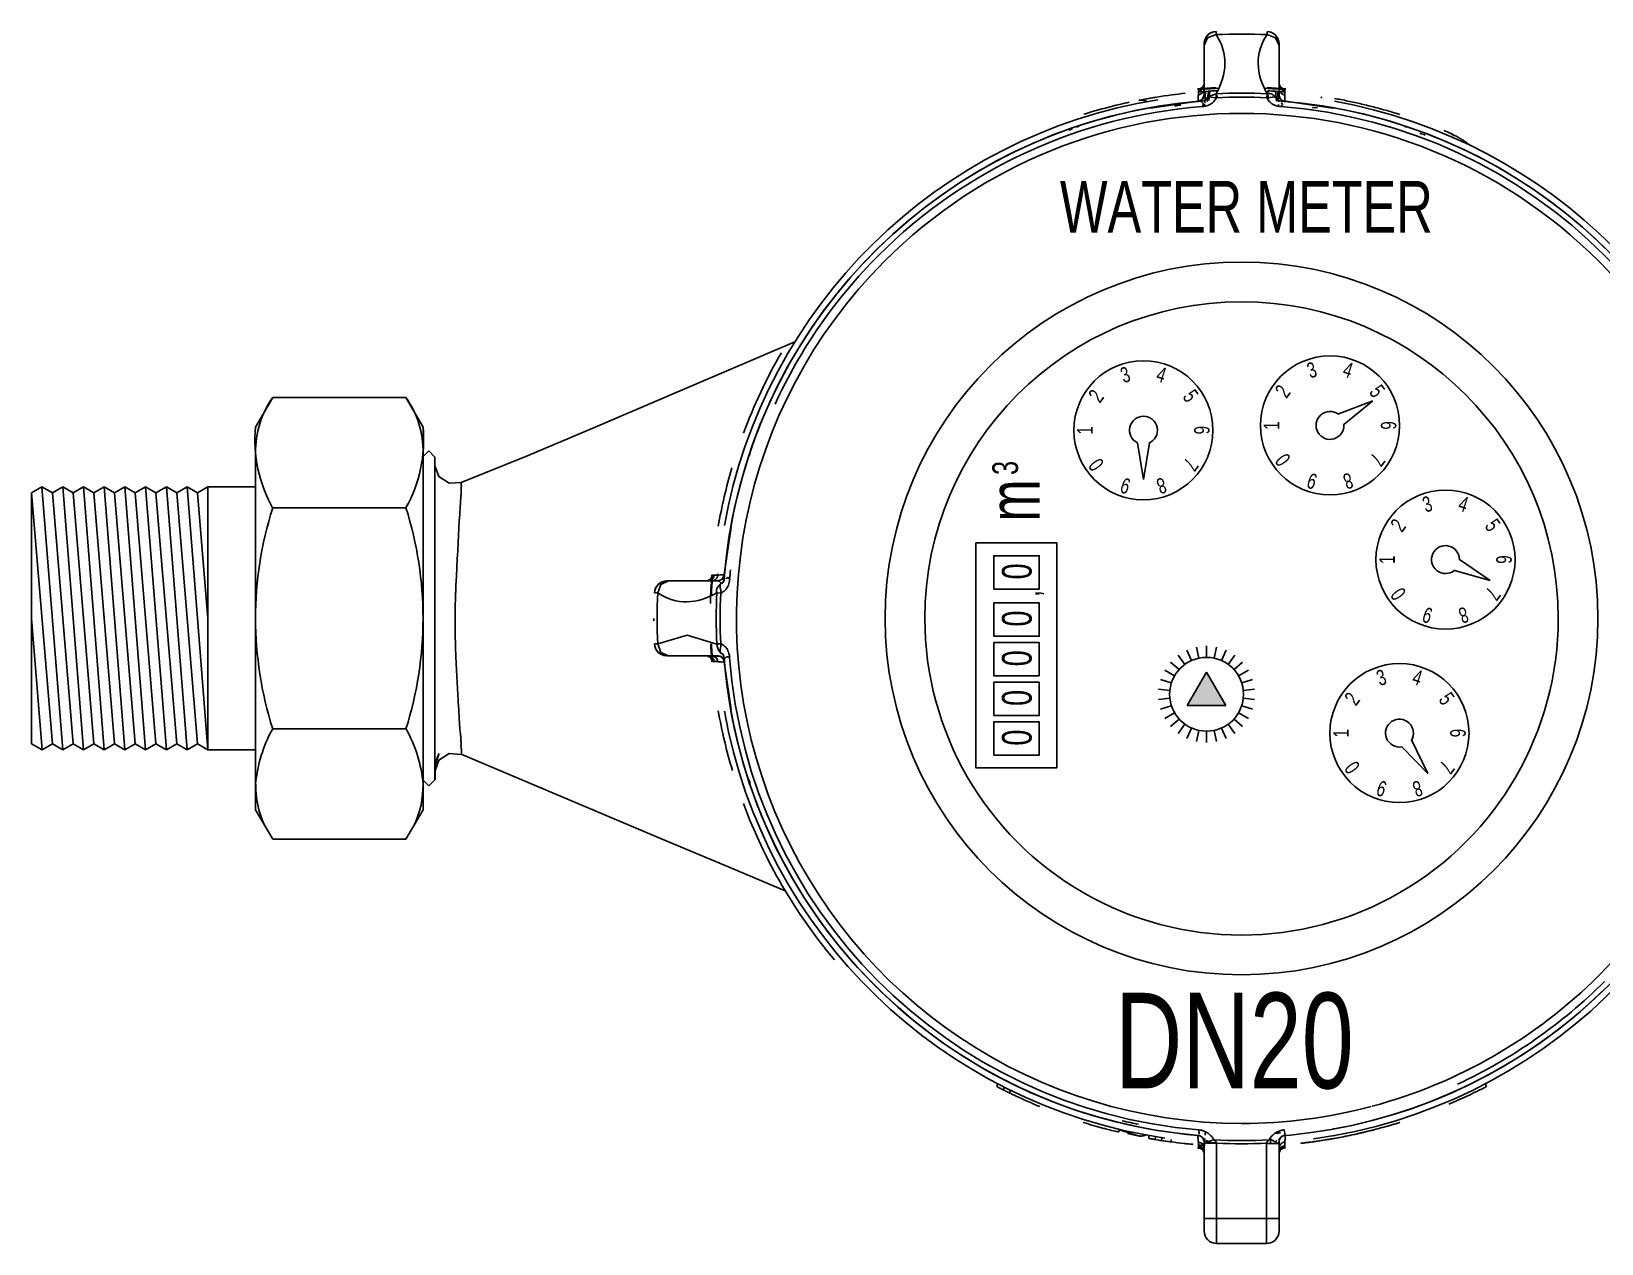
# Model space of a CAD drawing. Header units: millimetres. Extents: x 1218 to 72853, y -34712 to 16286.
# Drawn here: x 30695.3 to 30834.8, y 6682.5 to 6790.2 of the extents above; entities that cross this region are included whole.
import ezdxf

# ---------------------------------------------------------------- set-up
doc = ezdxf.new("R2010")
doc.units = ezdxf.units.MM
doc.set_wipeout_variables(frame=1)
doc.styles.get("Standard").update_dxf_attribs({"font": 'arial.ttf'})

# ---------------------------------------------------------------- blocks, each defined once
blk = doc.blocks.new('*U588')
blk.add_line((0, -0.5), (0, 0.5))
blk = doc.blocks.new('*U589')
at = {"linetype": 'ByBlock', "lineweight": -2, "transparency": 16777216}
for p, rotation in [((-3.9, -3.04), 12.00000000000002), ((-2.33, -3.04), 348.0000000000001), ((-5.93, -4.21), 48.00000000000002), ((-5.34, -3.68), 35.99999999999999), ((-4.66, -3.28), 23.99999999999999), ((-1.57, -3.28), 336), ((-0.89, -3.68), 324), ((-0.3, -4.21), 312.0000000000001), ((-6.72, -5.57), 72), ((-6.39, -4.85), 60.00000000000001), ((0.17, -4.85), 300.0000000000001), ((0.49, -5.57), 288.0000000000001), ((-6.88, -6.35), 84.00000000000003), ((0.65, -6.35), 276.0000000000001), ((-6.88, -7.14), 96), ((-6.72, -7.91), 108), ((0.49, -7.91), 252.0000000000001), ((0.65, -7.14), 264), ((-6.39, -8.64), 120), ((-5.93, -9.28), 132), ((-5.34, -9.81), 144), ((-4.66, -10.2), 156.0000000000001), ((-1.57, -10.2), 204), ((-0.89, -9.81), 216), ((-0.3, -9.28), 228), ((0.17, -8.64), 240), ((-3.9, -10.45), 168.0000000000001), ((-3.11, -10.53), 180), ((-2.33, -10.45), 192)]:
    blk.add_blockref('*U588', p, dxfattribs=dict(at, rotation=rotation))
blk.add_blockref('*U588', (-3.11, -2.95), dxfattribs=at)
blk = doc.blocks.new('DONGHO-D20 PPR')
at = {"color": 8}
blk.add_wipeout([(-74.25, -20.17), (-86.09, -20.17), (-87.61, -17.54), (-87.61, -12.22), (-107.49, -12.25), (-107.53, 11.17), (-87.61, 11.16), (-87.61, 16.47), (-86.09, 19.1), (-74.25, 19.1), (-72.73, 16.47), (-72.73, 13.85), (-72.23, 14.35), (-71.67, 13.78), (-71.67, 13.28), (-71.49, 13.06), (-71.19, 12.47), (-70.68, 12.12), (-70.15, 11.96), (-69.46, 12.05), (-69, 12.08), (-39.7, 24.57), (-36.5, 29.11), (-34.59, 31.36), (-32.23, 33.77), (-29.52, 36.17), (-26.94, 38.12), (-24.02, 40.03), (-20.28, 42.05), (-17.74, 43.18), (-15.53, 44.03), (-13.8, 44.87), (-9.99, 45.87), (-8.68, 46.04), (-5.02, 46.67), (-3.33, 47.39), (-3.29, 51.35), (-2.37, 52.15), (2.27, 52.17), (3.02, 51.83), (3.33, 50.99), (3.38, 47.21), (8.52, 46.16), (17.96, 43.37), (28.2, 37.2), (34.84, 31.07), (36.17, 30.35), (38.88, 26.81), (86.76, 12.2), (87.82, 12.26), (88.55, 12.8), (88.89, 13.53), (89.17, 14.6), (89.45, 14.88), (89.95, 17), (91.47, 19.64), (103.31, 19.64), (104.83, 17.01), (104.83, 11.69), (124.71, 11.7), (124.73, -11.69), (104.83, -11.7), (104.83, -17), (103.31, -19.63), (91.47, -19.64), (89.95, -17), (89.95, -14.38), (89.46, -14.88), (88.89, -14.31), (88.86, -13.53), (88.71, -13.05), (88, -12.35), (87.32, -12.16), (86.76, -12.2), (41.11, -25.89), (37.67, -27.45), (35.6, -30.2), (33.77, -32.23), (32.04, -33.96), (30.36, -35.46), (27.48, -37.74), (25.11, -39.35), (22.47, -40.92), (20.51, -41.94), (17.92, -43.11), (12.84, -45.16), (8.88, -46.1), (6.4, -46.24), (3.92, -47.06), (3.92, -47.06), (3.36, -47.42), (3.33, -54.45), (3.01, -55.23), (2.22, -55.56), (-2.22, -55.56), (-3.01, -55.23), (-3.33, -54.22), (-3.35, -47.33), (-3.84, -46.91), (-4.71, -46.71), (-8.15, -46.23), (-11.27, -45.57), (-14.07, -44.79), (-17.94, -43.38), (-21.76, -41.6), (-25.86, -38.87), (-28.56, -36.93), (-31.08, -34.84), (-32.78, -33.24), (-36.17, -30.35), (-40.54, -24.22), (-69.32, -12.1), (-70.42, -12.01), (-71.32, -12.54), (-71.67, -13.28), (-71.67, -14.85), (-72.23, -15.41), (-72.73, -14.91), (-72.73, -17.54)], dxfattribs=at)
h = blk.add_hatch(color=256)
h.dxf.hatch_style = 1
h.paths.add_polyline_path([(-1.41, -7.73), (-3.11, -4.77), (-4.82, -7.73)])
for p, q in [((2.27, 52.16), (2.27, 52.17)), ((-3.33, 47.44), (-3.33, 50.28)), ((-3.33, 47.39), (-3.33, 50.28)), ((3.33, 50.28), (3.33, 47.44)), ((3.33, 50.28), (3.33, 47.39)), ((-8.89, 46.07), (-9.14, 46.04)), ((-9.14, 46.04), (-8.89, 46.07)), ((-3.19, 46.84), (-3.27, 45.83)), ((-3.19, 46.84), (-2.83, 46.86)), ((-2.95, 46.85), (-3.06, 45.94)), ((-2.95, 46.85), (-2.83, 46.86)), ((-2.83, 46.86), (-2.9, 46.03)), ((-2.27, 46.62), (-2.25, 46.27)), ((-2.16, 46.48), (-2.17, 46.27)), ((2.27, 46.62), (2.25, 46.27)), ((2.37, 46.07), (2.33, 46.89)), ((3.02, 46.85), (3.09, 45.96)), ((3.02, 46.85), (3.19, 46.84)), ((3.19, 46.84), (3.27, 45.9)), ((-8.1, 45.34), (-3.87, 45.96)), ((-3.28, 45.74), (-3.3, 45.52)), ((3.29, 45.67), (3.31, 45.47)), ((3.89, 45.96), (8.14, 45.34)), ((3.89, 45.96), (8.12, 45.34)), ((6.76, 45.38), (6.28, 45.41)), ((-14.66, 43.67), (-14.43, 43.75)), ((-14.47, 43.74), (-14.66, 43.68)), ((14.45, 43.74), (14.68, 43.67)), ((14.47, 43.74), (14.69, 43.67)), ((-72.73, -17), (-72.73, 14.73)), ((-72.73, 14.08), (-72.73, -14.08)), ((-71.67, 14.32), (-71.67, 0.53)), ((-43.67, 14.69), (-43.74, 14.47)), ((-43.74, 14.45), (-43.67, 14.68)), ((-71.67, 13.82), (-71.67, -12.75)), ((-106.59, 11.69), (-104.74, -11.69)), ((-104.75, 11.69), (-102.9, -11.69)), ((-102.91, 11.69), (-101.06, -11.69)), ((-101.07, 11.69), (-99.22, -11.69)), ((-99.22, 11.69), (-97.38, -11.69)), ((-97.38, 11.69), (-95.54, -11.69)), ((-95.54, 11.69), (-93.7, -11.69)), ((-93.7, 11.69), (-91.86, -11.69)), ((-105.66, -11.16), (-107.51, 11.16)), ((-103.82, -11.16), (-105.67, 11.16)), ((-101.98, -11.16), (-103.83, 11.16)), ((-100.14, -11.16), (-101.99, 11.16)), ((-98.3, -11.16), (-100.14, 11.16)), ((-96.46, -11.16), (-98.3, 11.16)), ((-94.62, -11.16), (-96.46, 11.16)), ((-92.78, -11.16), (-94.62, 11.16)), ((-91.86, 0), (-92.78, 11.16)), ((-72.73, -17), (-72.73, 9.82)), ((-69.62, 6.73), (-69.58, 7.41)), ((-45.34, 8.14), (-45.96, 3.89)), ((-45.96, 3.89), (-45.34, 8.12)), ((-69.81, 2.97), (-69.77, 3.76)), ((-50.28, 3.33), (-47.44, 3.33)), ((-47.39, 3.33), (-50.28, 3.33)), ((-45.98, 3.52), (-45.94, 3.57)), ((-46.62, 2.27), (-46.27, 2.25)), ((-72.73, 0), (-72.73, -17)), ((-107.51, 0), (-106.58, -11.69)), ((-46.62, -2.27), (-46.27, -2.25)), ((-47.44, -3.33), (-50.28, -3.33)), ((-47.39, -3.33), (-50.28, -3.33)), ((-45.34, -8.1), (-45.96, -3.87)), ((-43.67, -14.66), (-43.76, -14.38)), ((-43.76, -14.42), (-43.68, -14.66)), ((-39.28, -24.16), (-39.4, -23.97)), ((-21.76, -41.6), (-21.65, -41.33)), ((-21.18, -41.9), (-21.07, -41.64)), ((21.76, -41.6), (21.65, -41.33)), ((-20.62, -42.18), (-20.52, -41.95)), ((-10.94, -45.65), (-10.86, -45.42)), ((-10.86, -45.44), (-9.18, -45.99)), ((-10.13, -45.77), (-9.23, -45.97)), ((-9.23, -45.97), (-9.23, -45.95)), ((-8.25, -46.21), (-8.23, -45.93)), ((-3.77, -45.82), (-3.8, -45.46)), ((-7.67, -46.31), (-7.64, -46.05)), ((-7.11, -46.4), (-7.08, -46.16)), ((-6.27, -46.52), (-6.25, -46.32)), ((-3.33, -53.33), (-3.33, -46.66)), ((-2.57, -46.64), (-2.87, -46.63)), ((-2.23, -46.63), (-2.56, -46.64)), ((-2.31, -46.66), (-2.31, -46.35)), ((-2.22, -46.66), (-2.22, -53.33)), ((2.22, -53.33), (2.22, -46.66)), ((2.22, -46.66), (3.33, -46.66)), ((2.56, -46.66), (2.57, -46.16)), ((3.01, -46.62), (3.13, -46.61)), ((3.19, -46.61), (3.33, -46.58)), ((3.33, -53.33), (3.33, -46.58)), ((3.33, -46.66), (3.33, -53.33)), ((5.84, -46.58), (5.83, -46.52)), ((-3.33, -53.33), (-3.33, -54.44)), ((-2.22, -53.33), (-3.33, -53.33)), ((-2.22, -53.33), (-2.22, -55.56)), ((-2.22, -53.33), (2.22, -53.33)), ((2.22, -55.56), (2.22, -53.33)), ((2.22, -53.33), (3.33, -53.33)), ((3.33, -54.44), (3.33, -53.33)), ((-2.22, -55.56), (2.22, -55.56))]:
    blk.add_line(p, q, dxfattribs=at)
for p, q in [((-87.61, 17.01), (-86.09, 19.64)), ((-74.25, 19.64), (-86.09, 19.64)), ((-72.73, 17.01), (-74.25, 19.64)), ((8.56, 18.16), (11.66, 19.34)), ((9.09, 17.24), (11.66, 19.34)), ((-72.73, 17.01), (-72.73, 14.88)), ((-9.25, 15.61), (-8.72, 12.34)), ((-8.19, 15.61), (-8.72, 12.34)), ((-87.61, -17), (-87.61, 14.73)), ((-72.73, 14.38), (-72.23, 14.88)), ((-72.73, 14.88), (-72.73, 14.08)), ((-71.67, 14.32), (-72.23, 14.88)), ((-71.67, 14.32), (-71.67, 13.82)), ((-106.59, 11.69), (-107.51, 11.16)), ((-106.59, 11.69), (-105.67, 11.16)), ((-104.75, 11.69), (-105.67, 11.16)), ((-104.75, 11.69), (-103.83, 11.16)), ((-102.91, 11.69), (-103.83, 11.16)), ((-102.91, 11.69), (-101.99, 11.16)), ((-101.07, 11.69), (-101.99, 11.16)), ((-101.07, 11.69), (-100.14, 11.16)), ((-99.22, 11.69), (-100.14, 11.16)), ((-99.22, 11.69), (-98.3, 11.16)), ((-97.38, 11.69), (-98.3, 11.16)), ((-97.38, 11.69), (-96.46, 11.16)), ((-95.54, 11.69), (-96.46, 11.16)), ((-95.54, 11.69), (-94.62, 11.16)), ((-93.7, 11.69), (-94.62, 11.16)), ((-93.7, 11.69), (-92.78, 11.16)), ((-91.86, 11.69), (-92.78, 11.16)), ((-91.86, 11.69), (-91.86, -11.69)), ((-87.61, 11.69), (-91.86, 11.69)), ((-88.67, 11.69), (-91.86, 11.69)), ((-107.51, -11.16), (-107.51, 11.16)), ((-86.09, 9.82), (-74.25, 9.82)), ((18.91, 4.27), (22.1, 3.37)), ((19.36, 5.24), (22.1, 3.37)), ((-71.67, 0.53), (-71.67, -14.31)), ((-3.11, -4.77), (-4.82, -7.73)), ((-1.41, -7.73), (-3.11, -4.77)), ((-4.82, -7.73), (-1.41, -7.73)), ((-106.58, -11.69), (-107.51, -11.16)), ((-106.58, -11.69), (-105.66, -11.16)), ((-104.74, -11.69), (-105.66, -11.16)), ((-104.74, -11.69), (-103.82, -11.16)), ((-102.9, -11.69), (-103.82, -11.16)), ((-102.9, -11.69), (-101.98, -11.16)), ((-101.06, -11.69), (-101.98, -11.16)), ((-101.06, -11.69), (-100.14, -11.16)), ((-99.22, -11.69), (-100.14, -11.16)), ((-99.22, -11.69), (-98.3, -11.16)), ((-97.38, -11.69), (-98.3, -11.16)), ((-97.38, -11.69), (-96.46, -11.16)), ((-95.54, -11.69), (-96.46, -11.16)), ((-95.54, -11.69), (-94.62, -11.16)), ((-93.7, -11.69), (-94.62, -11.16)), ((-93.7, -11.69), (-92.78, -11.16)), ((-91.86, -11.69), (-92.78, -11.16)), ((-86.09, -9.82), (-74.25, -9.82)), ((15.11, -10.8), (16.55, -13.78)), ((-87.61, -11.69), (-91.86, -11.69)), ((-88.67, -11.69), (-91.86, -11.69)), ((-71.67, -13.01), (-71.32, -12.01)), ((-71.32, -12.07), (-71.67, -13.09)), ((-69.35, -12.08), (-70.42, -12.01)), ((14.24, -11.41), (16.55, -13.78)), ((-71.66, -14.31), (-71.67, -12.75)), ((-72.73, -14.88), (-72.73, -14.08)), ((-72.73, -14.38), (-72.23, -14.88)), ((-72.73, -17), (-72.73, -14.88)), ((-71.66, -14.31), (-72.23, -14.88)), ((-87.61, -17), (-86.09, -19.63)), ((-72.73, -17), (-74.25, -19.63)), ((-86.09, -19.63), (-74.25, -19.63))]:
    blk.add_line(p, q)
at = {"color": 8, "flags": 128}
for points in [[(-2.27, 52.17), (-2.47, 52.14), (-2.64, 52.08), (-2.79, 52.01), (-3.03, 51.83), (-3.16, 51.66), (-3.29, 51.35), (-3.33, 51.07)], [(-3.33, 51.07), (-3.27, 51.4), (-3.13, 51.7), (-2.9, 51.94), (-2.6, 52.1), (-2.27, 52.17)], [(-3.33, 50.92), (-3.02, 51.59), (-2.27, 51.88)], [(3.33, 51.07), (3.31, 51.26), (3.26, 51.44), (3.19, 51.59), (3.02, 51.83), (2.85, 51.97), (2.71, 52.05), (2.48, 52.14), (2.27, 52.17)], [(2.27, 52.17), (2.6, 52.1), (2.9, 51.94), (3.13, 51.7), (3.27, 51.4), (3.33, 51.07)], [(2.27, 51.88), (2.27, 51.98), (2.27, 52.06), (2.27, 52.12)], [(3.33, 50.92), (3.02, 51.59), (2.27, 51.88)], [(-3.33, 50.92), (-3.33, 50.97), (-3.33, 51.01), (-3.33, 51.04), (-3.33, 51.06), (-3.33, 51.07)], [(-3.33, 50.92), (-3.33, 50.01), (-3.33, 49.13), (-3.33, 48.27), (-3.33, 47.4), (-3.33, 46.51)], [(3.33, 46.5), (3.33, 47.34), (3.33, 48.19), (3.33, 49.06), (3.33, 49.97), (3.33, 50.92)], [(-3.88, 45.97), (-3.87, 46.14), (-3.86, 46.29), (-3.85, 46.42), (-3.84, 46.5), (-3.84, 46.53)], [(-3.36, 47.42), (-3.48, 47.19), (-3.84, 47.01)], [(-3.84, 47.01), (-3.84, 46.97), (-3.84, 46.93), (-3.84, 46.9), (-3.84, 46.86)], [(-3.84, 46.86), (-3.84, 46.79), (-3.84, 46.73), (-3.84, 46.66), (-3.84, 46.59), (-3.84, 46.53)], [(-3.84, 45.96), (-3.68, 45.99), (-3.54, 46.07), (-3.43, 46.19), (-3.36, 46.34), (-3.34, 46.5)], [(-3.33, 46.49), (-3.49, 46.11), (-3.83, 45.96)], [(-3.38, 47.21), (-3.36, 47.26), (-3.34, 47.38)], [(-3.33, 47.08), (-3.33, 47.14), (-3.33, 47.2), (-3.33, 47.27), (-3.33, 47.33), (-3.33, 47.39)], [(-3.11, 46.24), (-2.93, 46.34), (-2.73, 46.33), (-2.51, 46.28), (-2.25, 46.27)], [(-2.27, 46.62), (-2.57, 46.5), (-2.87, 46.4), (-3.1, 46.24)], [(2.25, 46.27), (2.51, 46.28), (2.74, 46.33), (2.93, 46.34), (3.11, 46.24)], [(3.33, 47.39), (3.33, 47.33), (3.33, 47.27), (3.33, 47.2), (3.33, 47.14), (3.33, 47.08)], [(3.34, 46.5), (3.37, 46.34), (3.43, 46.19), (3.54, 46.07), (3.68, 45.99), (3.84, 45.96)], [(3.84, 47.01), (3.48, 47.19), (3.36, 47.42)], [(3.38, 47.21), (3.48, 47.04), (3.84, 46.87)], [(3.8, 46.54), (3.71, 46.56), (3.51, 46.67)], [(3.84, 46.53), (3.84, 46.5), (3.83, 46.42), (3.83, 46.29), (3.83, 46.13), (3.84, 45.96)], [(3.84, 46.86), (3.84, 46.91), (3.84, 46.96), (3.84, 47.01)], [(3.84, 46.53), (3.84, 46.59), (3.84, 46.66), (3.84, 46.73), (3.84, 46.79), (3.84, 46.86)], [(-45.98, 3.52), (-45.8, 5.35), (-45.55, 7.18), (-45.22, 9), (-44.83, 10.8), (-44.36, 12.58), (-43.82, 14.35), (-43.21, 16.09), (-42.54, 17.8), (-41.79, 19.49), (-40.98, 21.14), (-40.1, 22.77), (-39.16, 24.35), (-38.15, 25.9), (-37.09, 27.4), (-35.96, 28.86), (-34.78, 30.28), (-33.54, 31.65), (-32.25, 32.96), (-30.9, 34.22), (-29.51, 35.43), (-28.07, 36.58), (-26.58, 37.68), (-25.05, 38.71), (-23.49, 39.68), (-21.88, 40.59), (-20.24, 41.43), (-18.57, 42.21), (-16.86, 42.92), (-15.14, 43.56), (-13.38, 44.13), (-11.61, 44.63), (-9.81, 45.06), (-8, 45.41), (-6.18, 45.7), (-4.35, 45.91), (-3.52, 45.98)], [(3.52, 45.98), (5.35, 45.8), (7.18, 45.55), (9, 45.22), (10.8, 44.83), (12.58, 44.36), (14.35, 43.82), (16.09, 43.21), (17.8, 42.54), (19.49, 41.79), (21.14, 40.98), (22.77, 40.1), (24.35, 39.16), (25.9, 38.15), (27.4, 37.09), (28.86, 35.96), (30.28, 34.78), (31.65, 33.54), (32.96, 32.25), (34.22, 30.9), (35.43, 29.51), (36.58, 28.07), (37.68, 26.58), (38.71, 25.06)], [(-69.58, 7.41), (-69.54, 8.06), (-69.51, 8.68), (-69.47, 9.25)], [(-69.77, 3.76), (-69.73, 4.54), (-69.69, 5.29), (-69.65, 6.02), (-69.62, 6.73)], [(-51.07, 3.33), (-51.26, 3.31), (-51.44, 3.26), (-51.59, 3.19), (-51.83, 3.02), (-51.97, 2.85), (-52.05, 2.71), (-52.14, 2.48), (-52.17, 2.27)], [(-50.92, 3.33), (-51.59, 3.02), (-51.88, 2.27)], [(-46.51, 3.33), (-47.34, 3.33), (-48.19, 3.33), (-49.07, 3.33), (-49.97, 3.33), (-50.92, 3.33)], [(-47.01, 3.84), (-47.19, 3.48), (-47.42, 3.36)], [(-47.39, 3.33), (-47.33, 3.33), (-47.27, 3.33), (-47.2, 3.33), (-47.14, 3.33), (-47.08, 3.33)], [(-46.86, 3.84), (-46.88, 3.84), (-46.89, 3.84), (-46.91, 3.84), (-46.93, 3.84), (-46.94, 3.84), (-46.96, 3.84), (-46.98, 3.84), (-46.99, 3.84), (-47.01, 3.84)], [(-46.53, 3.84), (-46.59, 3.84), (-46.66, 3.84), (-46.73, 3.84), (-46.79, 3.84), (-46.86, 3.84)], [(-46.54, 3.8), (-46.56, 3.71), (-46.67, 3.51)], [(-46.5, 3.34), (-46.13, 3.48), (-45.96, 3.84)], [(-45.96, 3.8), (-46.17, 3.46), (-46.5, 3.34)], [(-45.83, 3.53), (-45.66, 3.64), (-45.48, 3.48)], [(-69.78, -4.2), (-69.8, -3.85), (-69.81, -3.5), (-69.83, -3.15), (-69.84, -2.8), (-69.85, -2.44), (-69.86, -2.08), (-69.87, -1.72), (-69.87, -1.36), (-69.88, -1), (-69.88, -0.64)], [(-52.17, -2.27), (-52.14, -2.47), (-52.08, -2.64), (-52.01, -2.79), (-51.83, -3.03), (-51.66, -3.16), (-51.35, -3.29), (-51.07, -3.33)], [(-51.07, -3.33), (-51.4, -3.27), (-51.7, -3.13), (-51.94, -2.9), (-52.1, -2.6), (-52.17, -2.27)], [(-51.88, -2.27), (-49.27, -1.48), (-46.62, -2.28)], [(-50.92, -3.33), (-51.59, -3.02), (-51.88, -2.27)], [(-46.62, -2.27), (-46.6, -2.47), (-46.55, -2.65), (-46.47, -2.83), (-46.36, -2.98), (-46.24, -3.11)], [(-46.24, -3.11), (-46.34, -2.93), (-46.33, -2.73), (-46.28, -2.51), (-46.27, -2.25)], [(-50.92, -3.33), (-50.01, -3.33), (-49.13, -3.33), (-48.27, -3.33), (-47.4, -3.33), (-46.51, -3.33)], [(-47.42, -3.36), (-47.19, -3.48), (-47.01, -3.84)], [(-47.08, -3.33), (-47.14, -3.33), (-47.2, -3.33), (-47.27, -3.33), (-47.33, -3.33), (-47.39, -3.33)], [(-47.21, -3.38), (-47.26, -3.36), (-47.38, -3.34)], [(-47.07, -3.34), (-47.04, -3.34), (-46.96, -3.34), (-46.84, -3.34), (-46.69, -3.34), (-46.5, -3.34)], [(-46.53, -3.84), (-46.58, -3.68), (-46.65, -3.54), (-46.76, -3.43), (-46.91, -3.37), (-47.07, -3.34)], [(-47.01, -3.84), (-46.97, -3.84), (-46.93, -3.84), (-46.9, -3.84), (-46.86, -3.84)], [(-46.86, -3.84), (-46.79, -3.84), (-46.73, -3.84), (-46.66, -3.84), (-46.59, -3.84), (-46.53, -3.84)], [(-45.96, -3.84), (-45.99, -3.68), (-46.07, -3.54), (-46.19, -3.43), (-46.34, -3.36), (-46.5, -3.34)], [(-3.84, -45.95), (-5.68, -45.76), (-7.5, -45.5), (-9.32, -45.16), (-11.11, -44.75), (-12.89, -44.27), (-14.66, -43.72), (-16.39, -43.1), (-18.1, -42.41), (-19.78, -41.65), (-21.43, -40.83), (-23.05, -39.94), (-24.63, -38.98), (-26.17, -37.97), (-27.66, -36.89), (-29.12, -35.76), (-30.52, -34.56), (-31.88, -33.31), (-33.19, -32.01), (-34.44, -30.66), (-35.64, -29.26), (-36.78, -27.81), (-37.86, -26.32), (-38.89, -24.78), (-39.85, -23.21), (-40.74, -21.59), (-41.57, -19.95), (-42.34, -18.27), (-43.03, -16.56), (-43.66, -14.83), (-44.22, -13.07), (-44.71, -11.29), (-45.12, -9.49), (-45.47, -7.68), (-45.74, -5.86), (-45.94, -4.02), (-45.98, -3.52)], [(32.25, -32.96), (30.9, -34.22), (29.51, -35.43), (28.07, -36.58), (26.58, -37.68), (25.05, -38.71), (23.49, -39.68), (21.88, -40.59), (20.24, -41.43), (18.57, -42.21), (16.86, -42.92), (15.14, -43.56), (13.38, -44.13), (11.61, -44.63), (9.81, -45.06), (8, -45.41), (6.18, -45.7), (4.35, -45.91), (3.84, -45.95)], [(3.8, -45.46), (3.82, -45.63), (3.83, -45.76), (3.84, -45.86), (3.84, -45.92)], [(-3.84, -46.53), (-3.84, -46.59), (-3.84, -46.66), (-3.84, -46.73), (-3.84, -46.79), (-3.84, -46.86)], [(-3.84, -46.86), (-3.84, -46.88), (-3.84, -46.9), (-3.84, -46.92), (-3.84, -46.94), (-3.84, -46.97), (-3.84, -46.99), (-3.84, -47.01)], [(-3.35, -47.43), (-3.48, -47.19), (-3.84, -47.01)], [(-3.8, -46.54), (-3.71, -46.56), (-3.51, -46.67)], [(-3.33, -46.5), (-3.33, -46.44), (-3.34, -46.39), (-3.35, -46.34), (-3.37, -46.29), (-3.39, -46.25)], [(-3.34, -47.38), (-3.36, -47.26), (-3.38, -47.21)], [(-2.23, -46.61), (-3.01, -46.58), (-3.33, -46.5)], [(-2.88, -46.63), (-3.12, -46.63), (-3.27, -46.61), (-3.33, -46.58)], [(2.23, -46.61), (2.24, -46.55), (2.27, -46.5), (2.32, -46.44), (2.38, -46.39), (2.45, -46.34)], [(3.39, -46.25), (3.37, -46.29), (3.35, -46.34), (3.34, -46.39), (3.33, -46.45), (3.33, -46.5)], [(3.36, -47.42), (3.48, -47.19), (3.84, -47.01)], [(3.84, -46.87), (3.72, -46.89), (3.6, -46.94), (3.5, -47.01), (3.43, -47.11), (3.38, -47.21)], [(3.84, -46.86), (3.84, -46.79), (3.84, -46.73), (3.84, -46.66), (3.84, -46.59), (3.84, -46.53)], [(3.84, -47.01), (3.84, -46.97), (3.84, -46.93), (3.84, -46.9), (3.84, -46.86)], [(-3.33, -54.44), (-3.33, -54.44), (-3.33, -54.44), (-3.33, -54.44), (-3.33, -54.43), (-3.33, -54.42), (-3.33, -54.41), (-3.33, -54.4), (-3.33, -54.39), (-3.33, -54.37), (-3.33, -54.36), (-3.33, -54.34), (-3.33, -54.32), (-3.33, -54.3), (-3.33, -54.27), (-3.33, -54.25), (-3.33, -54.22), (-3.33, -54.2), (-3.33, -54.17), (-3.33, -54.14), (-3.33, -54.11), (-3.33, -54.07), (-3.33, -54.04), (-3.33, -54.01), (-3.33, -53.97), (-3.33, -53.93), (-3.33, -53.9), (-3.33, -53.86), (-3.33, -53.82), (-3.33, -53.78), (-3.33, -53.74), (-3.33, -53.69), (-3.33, -53.65), (-3.33, -53.61), (-3.33, -53.57), (-3.33, -53.52), (-3.33, -53.48), (-3.33, -53.43), (-3.33, -53.39), (-3.33, -53.35), (-3.33, -53.33)], [(3.33, -53.33), (3.33, -53.38), (3.33, -53.42), (3.33, -53.47), (3.33, -53.51), (3.33, -53.55), (3.33, -53.6), (3.33, -53.64), (3.33, -53.68), (3.33, -53.72), (3.33, -53.77), (3.33, -53.81), (3.33, -53.85), (3.33, -53.89), (3.33, -53.92), (3.33, -53.96), (3.33, -54), (3.33, -54.03), (3.33, -54.07), (3.33, -54.1), (3.33, -54.13), (3.33, -54.16), (3.33, -54.19), (3.33, -54.22), (3.33, -54.24), (3.33, -54.27), (3.33, -54.29), (3.33, -54.31), (3.33, -54.33), (3.33, -54.35), (3.33, -54.37), (3.33, -54.38), (3.33, -54.4), (3.33, -54.41), (3.33, -54.42), (3.33, -54.43), (3.33, -54.43), (3.33, -54.44), (3.33, -54.44), (3.33, -54.44)]]:
    blk.add_lwpolyline(points, dxfattribs=at)
at = {"flags": 128}
for points in [[(-69.34, 12.09), (-63.4, 14.47), (-57.44, 17.01), (-51.49, 19.55), (-39.7, 24.57)], [(-71.66, 13.51), (-71.32, 12.61), (-70.42, 12.01), (-69.35, 12.08)], [(-71.67, -13.6), (-71.32, -12.59), (-70.42, -11.99)], [(-69.35, -12.07), (-63.39, -14.58), (-57.44, -17.09), (-51.48, -19.61), (-45.52, -22.12), (-40.54, -24.22)]]:
    blk.add_lwpolyline(points, dxfattribs=at)
for points in [[(-16.4, -13.29), (-23.6, -13.29), (-23.6, 6.71), (-16.4, 6.71)], [(-22.02, 2.61), (-17.98, 2.61), (-17.98, 5.57), (-22.02, 5.57)], [(-22.02, -1.58), (-17.98, -1.58), (-17.98, 1.38), (-22.02, 1.38)], [(-22.02, -5.1), (-17.98, -5.1), (-17.98, -2.14), (-22.02, -2.14)], [(-22.02, -8.63), (-17.98, -8.63), (-17.98, -5.67), (-22.02, -5.67)], [(-22.02, -12.15), (-17.98, -12.15), (-17.98, -9.2), (-22.02, -9.2)]]:
    blk.add_lwpolyline(points, close=True)
for centre, radius in [((0, 0), 31.67), ((-8.72, 16.72), 6.18), ((7.86, 17.15), 6.18), ((18.12, 5.23), 6.18), ((-3.11, -6.74), 3.28), ((14.03, -10.19), 6.18)]:
    blk.add_circle(centre, radius)
at = {"color": 8}
for centre, radius, start, end in [((0, 0), 51.93, 87.501, 92.499), ((0, 0), 46.69, 99.1702, 169.8234), ((0, 0), 46.94, 97.5769, 100.9196), ((0, 0), 46.94, 99.4021, 100.9196), ((0, 0), 46.94, 96.1421, 97.5759), ((0, 0), 47.22, 92.7323, 94.759), ((0, 0), 47.16, 92.5805, 94.6744), ((0, 0), 46.94, 93.9267, 94.6967), ((0, 0), 46.68, 87.2135, 92.7865), ((0, 0), 46.33, 87.2135, 92.7865), ((0, 0), 47.16, 85.3256, 87.4195), ((0, 0), 47.22, 85.2392, 87.2672), ((0, 0), 46.94, 85.3035, 86.3135), ((0, 0), 46.94, 79.5432, 79.8807), ((0, 0), 46.94, 78.0198, 79.5423), ((0, 0), 46.11, 94.3752, 170.1023), ((0, 0), 45.62, 94.3752, 135), ((0, 0), 45.62, 4.3752, 85.6248), ((0, 0), 46.11, 9.8978, 80.1022), ((0, 0), 46.69, 10.1818, 79.8234), ((0, 0), 46.94, 76.4957, 78.018), ((0, 0), 46.94, 74.9716, 76.4937), ((0, 0), 46.94, 73.4476, 74.9694), ((0, 0), 46.94, 72.5625, 73.445), ((0, 0), 46.94, 67.0679, 67.5042), ((0, 0), 45.62, 135, 155.3124), ((0, 0), 47.22, 150, 159.5867), ((0, 0), 47.22, 163.5315, 170), ((0, 0), 45.62, 174.5807, 175.6248), ((-51.06, 2.22), 1.11, 90, 177.5081), ((0, 0), 47.22, 175.3039, 178.3781), ((0, 0), 47.16, 175.3256, 177.4049), ((0, 0), 46.69, 175.1211, 175.278), ((0, 0), 51.93, 177.501, 182.499), ((0, 0), 46.68, 177.2135, 182.7865), ((0, 0), 46.33, 177.2135, 182.7865), ((0, 0), 52.22, 180, 180.2341), ((0, 0), 47.22, 182.7513, 184.68), ((0, 0), 47.16, 182.5951, 184.6744), ((0, 0), 46.11, 184.3752, 265.2198), ((0, 0), 45.62, 184.3752, 265.2198), ((0, 0), 47.22, 190, 196.649), ((0, 0), 46.69, 190.1766, 261.599), ((0, 0), 46.69, 277.877, 349.8234), ((0, 0), 46.11, 280.0546, 350.1023), ((0, 0), 47.22, 200.3929, 220), ((0, 0), 45.62, 294.8901, 315), ((0, 0), 46.94, 245.0984, 246.6405), ((0, 0), 46.94, 293.1083, 295.2512), ((0, 0), 46.94, 252.5641, 252.8817), ((0, 0), 46.94, 254.9968, 256.5288), ((0, 0), 46.94, 281.8139, 284.0264), ((0, 0), 46.94, 262.3252, 263.7329), ((0, 0), 47.22, 265.2392, 265.6805), ((0, 0), 47.16, 265.3256, 265.7627), ((0, 0), 46.41, 266.9766, 273.0234), ((0, 0), 46.69, 267.2688, 272.7312), ((0, 0), 47.16, 274.0533, 274.6744), ((0, 0), 47.22, 274.1277, 274.759), ((-2.22, -54.44), 1.11, 180, 270), ((2.22, -54.44), 1.11, 270, 0)]:
    blk.add_arc(centre, radius, start, end, dxfattribs=at)
for centre, radius, start, end in [((0, 0), 44.88, 315, 135), ((0, 0), 44.88, 135, 270), ((0, 0), 28.14, 0.0001, 180.0001), ((-79.33, 14.85), 8.28, 144.7472, 180.8823), ((-81.01, 14.85), 8.28, 359.1314, 35.2665), ((7.86, 17.15), 1.24, 53.3815, 4.5788), ((-75.24, 15.87), 12.43, 174.7472, 209.1314), ((-85.11, 15.87), 12.43, 330.8823, 5.2665), ((-8.72, 16.72), 1.24, 293.3815, 244.5788), ((-55.12, 0), 32.49, 162.4189, 197.5948), ((-105.22, 0), 32.49, 342.4189, 17.5948), ((18.12, 5.23), 1.24, 358.3815, 309.5788), ((0, 0), 28.14, 180.0001, 0.0001), ((14.03, -10.19), 1.24, 328.3815, 279.5788), ((-75.23, -15.86), 12.43, 150.8823, 174.7472), ((-85.1, -15.86), 12.43, 5.2665, 29.1314), ((-79.32, -14.85), 8.28, 179.1314, 204.7472), ((-81.01, -14.85), 8.28, 335.2665, 0.8823), ((0, 0), 44.88, 285, 315), ((0, 0), 44.88, 270, 284.8671)]:
    blk.add_arc(centre, radius, start, end)
at = {"color": 8, "extrusion": (0, 0, -1)}
for centre, major_axis, ratio, start_param, end_param in [((-3.89, 47.41), (0.556, 0), 0.999402, 0.351981, 1.489022), ((-4.9, -36.47), (10.86, 83.03), 0.74033, 6.141459, 6.151792), ((4.9, -36.43), (10.85, -82.99), 0.740151, 3.275133, 3.286229), ((-47.41, -3.89), (0, -0.556), 0.999402, 3.493573, 4.630615), ((0, 0), (45.67, 10.86), 1, 1.513559, 1.679533), ((0, 0), (45.82, 10.23), 1, 1.556897, 1.570804), ((0, 0), (45.82, 10.23), 1, 1.491324, 1.519387), ((-0.26, 63.16), (0.26, -110.1), 0.645673, 0.100139, 0.108036)]:
    blk.add_ellipse(centre, major_axis=major_axis, ratio=ratio, start_param=start_param, end_param=end_param, dxfattribs=at)
at = {"color": 8}
for points, knots in [([(-2.26, 51.88), (-2.27, 51.96), (-2.27, 52.11), (-2.27, 52.17), (-2.27, 52.17)], [0, 0, 0, 0, 0.4, 0.9997536, 0.9997536, 0.9997536, 0.9997536]), ([(3.33, 50.92), (3.33, 50.96), (3.33, 51.03), (3.33, 51.06), (3.33, 51.06)], [0, 0, 0, 0, 0.4, 0.9996891, 0.9996891, 0.9996891, 0.9996891]), ([(3.33, 47.44), (3.34, 47.37), (3.35, 47.26), (3.36, 47.22), (3.37, 47.22)], [0.0000075, 0.0000075, 0.0000075, 0.0000075, 0.5, 1, 1, 1, 1]), ([(-3.34, 46.5), (-3.34, 46.45), (-3.36, 46.34), (-3.44, 46.18), (-3.61, 46.05), (-3.79, 45.99), (-3.88, 45.97)], [0, 0, 0, 0, 0.2, 0.4, 0.7, 1, 1, 1, 1]), ([(-3.34, 47.07), (-3.34, 46.99), (-3.38, 46.82), (-3.54, 46.62), (-3.73, 46.55), (-3.84, 46.53)], [0, 0, 0, 0, 0.3, 0.6, 1, 1, 1, 1]), ([(-3.11, 46.24), (-3.1, 46.19), (-3.13, 46.1), (-3.28, 46.02), (-3.44, 45.98), (-3.52, 45.98)], [-1, -1, -1, -1, -0.65, -0.3, 0, 0, 0, 0]), ([(-3.48, 45.48), (-3.35, 45.5), (-3.13, 45.53), (-2.87, 45.63), (-2.65, 45.76), (-2.42, 45.96), (-2.31, 46.15), (-2.25, 46.27)], [0, 0, 0, 0, 0.2, 0.35, 0.5, 0.7, 1, 1, 1, 1]), ([(-3.33, 46.5), (-3.33, 46.64), (-3.33, 46.84), (-3.33, 47.03), (-3.33, 47.07), (-3.33, 47.08)], [0, 0, 0, 0, 0.4, 0.7, 1, 1, 1, 1]), ([(2.25, 46.27), (2.28, 46.2), (2.34, 46.08), (2.48, 45.91), (2.64, 45.77), (2.85, 45.64), (3.07, 45.56), (3.28, 45.51), (3.41, 45.49), (3.48, 45.48)], [0, 0, 0, 0, 0.2, 0.35, 0.5, 0.65, 0.8, 0.9, 1, 1, 1, 1]), ([(3.11, 46.24), (3.06, 46.3), (2.96, 46.41), (2.79, 46.54), (2.62, 46.63), (2.43, 46.67), (2.32, 46.64), (2.27, 46.62)], [-1, -1, -1, -1, -0.75, -0.5625, -0.375, -0.1875, 0, 0, 0, 0]), ([(3.11, 46.24), (3.1, 46.21), (3.11, 46.12), (3.26, 46.02), (3.43, 45.98), (3.52, 45.98)], [0, 0, 0, 0, 0.3, 0.7, 1, 1, 1, 1]), ([(3.34, 46.5), (3.34, 46.45), (3.32, 46.39), (3.25, 46.32), (3.19, 46.27), (3.14, 46.25), (3.12, 46.24)], [-1, -1, -1, -1, -0.6, -0.4, -0.2, 0, 0, 0, 0]), ([(3.33, 47.08), (3.33, 47.07), (3.33, 47.01), (3.33, 46.79), (3.33, 46.61), (3.33, 46.5)], [0, 0, 0, 0, 0.4, 0.7, 1, 1, 1, 1]), ([(3.34, 47.07), (3.34, 47.01), (3.37, 46.87), (3.46, 46.7), (3.7, 46.54), (3.82, 46.54), (3.84, 46.53)], [0, 0, 0, 0, 0.21875, 0.4375, 0.625, 1, 1, 1, 1]), ([(-9.99, 45.87), (-10.27, 45.81), (-11.4, 45.55), (-12.52, 45.25), (-13.35, 45.01)], [0.2, 0.2, 0.2, 0.2, 0.4, 1, 1, 1, 1]), ([(3.48, 45.48), (3.54, 45.52), (3.65, 45.61), (3.65, 45.72), (3.54, 45.8), (3.53, 45.83), (3.53, 45.83)], [0, 0, 0, 0, 0.15625, 0.34375, 0.4921875, 0.5, 0.5, 0.5, 0.5]), ([(3.57, 45.94), (3.57, 45.94), (3.57, 45.96), (3.54, 45.97), (3.52, 45.98)], [0.75, 0.75, 0.75, 0.75, 0.8125, 0.9999813, 0.9999813, 0.9999813, 0.9999813]), ([(20.12, 42.19), (20.07, 42.22), (19.98, 42.29), (19.84, 42.39), (19.69, 42.49), (19.54, 42.58), (19.39, 42.67), (19.19, 42.79), (18.83, 42.98), (18.51, 43.14), (18.29, 43.23)], [0.4, 0.4, 0.4, 0.4, 0.45, 0.5, 0.55, 0.6, 0.65, 0.7, 0.8, 1, 1, 1, 1]), ([(-69.38, 10.82), (-69.36, 10.93), (-69.34, 11.09), (-69.34, 11.28), (-69.34, 11.41), (-69.33, 11.53), (-69.33, 11.63), (-69.33, 11.73), (-69.32, 11.84), (-69.34, 11.9), (-69.35, 11.93)], [0, 0, 0, 0, 0.2, 0.3, 0.4, 0.5, 0.6, 0.7, 0.8, 1, 1, 1, 1]), ([(-69.38, 10.81), (-69.39, 10.63), (-69.41, 10.16), (-69.45, 9.59), (-69.47, 9.25)], [0, 0, 0, 0, 0.444444, 1, 1, 1, 1]), ([(-69.81, 2.97), (-69.81, 2.85), (-69.82, 2.62), (-69.84, 2.14), (-69.87, 1.3), (-69.88, 0.33), (-69.88, -0.4), (-69.88, -0.64)], [0, 0, 0, 0, 0.1, 0.2, 0.4, 0.8, 1, 1, 1, 1]), ([(-50.92, 3.33), (-50.96, 3.33), (-51.03, 3.33), (-51.06, 3.33), (-51.06, 3.33)], [0, 0, 0, 0, 0.4, 0.9996891, 0.9996891, 0.9996891, 0.9996891]), ([(-47.44, 3.33), (-47.37, 3.34), (-47.26, 3.35), (-47.22, 3.36), (-47.22, 3.37)], [0.0000075, 0.0000075, 0.0000075, 0.0000075, 0.5, 1, 1, 1, 1]), ([(-46.86, 3.84), (-46.87, 3.76), (-46.92, 3.61), (-47.08, 3.42), (-47.18, 3.38), (-47.22, 3.37)], [0, 0, 0, 0, 0.25, 0.5, 1, 1, 1, 1]), ([(-47.08, 3.33), (-47.07, 3.33), (-47.01, 3.33), (-46.79, 3.33), (-46.61, 3.33), (-46.5, 3.33)], [0, 0, 0, 0, 0.4, 0.7, 1, 1, 1, 1]), ([(-46.53, 3.84), (-46.54, 3.82), (-46.54, 3.7), (-46.7, 3.47), (-46.86, 3.37), (-47, 3.34), (-47.07, 3.34)], [0, 0, 0, 0, 0.375, 0.5625, 0.75, 1, 1, 1, 1]), ([(-46.24, 3.11), (-46.3, 3.06), (-46.41, 2.96), (-46.54, 2.79), (-46.63, 2.62), (-46.67, 2.43), (-46.64, 2.32), (-46.62, 2.27)], [-1, -1, -1, -1, -0.75, -0.5625, -0.375, -0.1875, 0, 0, 0, 0]), ([(-45.97, 3.89), (-46.08, 3.88), (-46.37, 3.86), (-46.52, 3.84), (-46.53, 3.84)], [0, 0, 0, 0, 0.4, 1, 1, 1, 1]), ([(-46.24, 3.1), (-46.27, 3.16), (-46.31, 3.22), (-46.38, 3.28), (-46.44, 3.32), (-46.48, 3.33), (-46.51, 3.33)], [-1, -1, -1, -1, -0.6, -0.4, -0.2, 0, 0, 0, 0]), ([(-46.24, 3.11), (-46.28, 3.07), (-46.34, 2.98), (-46.35, 2.84), (-46.32, 2.69), (-46.27, 2.52), (-46.28, 2.36), (-46.27, 2.25)], [0, 0, 0, 0, 0.1875, 0.375, 0.5625, 0.734375, 1, 1, 1, 1]), ([(-46.27, 2.25), (-46.18, 2.29), (-46.02, 2.38), (-45.84, 2.55), (-45.7, 2.74), (-45.6, 2.95), (-45.52, 3.19), (-45.49, 3.38), (-45.48, 3.48)], [0, 0, 0, 0, 0.2, 0.4, 0.55, 0.7, 0.85, 1, 1, 1, 1]), ([(-45.98, 3.51), (-45.98, 3.45), (-46.01, 3.3), (-46.1, 3.15), (-46.18, 3.11), (-46.24, 3.12)], [0, 0, 0, 0, 0.25, 0.6, 1, 1, 1, 1]), ([(-45.98, 3.52), (-45.97, 3.6), (-45.96, 3.71), (-45.95, 3.82), (-45.95, 3.84), (-45.95, 3.84)], [0, 0, 0, 0, 0.4, 0.7, 1, 1, 1, 1]), ([(-52.16, 2.27), (-52.15, 2.27), (-52.11, 2.27), (-52, 2.27), (-51.88, 2.26)], [0.2, 0.2, 0.2, 0.2, 0.4, 1, 1, 1, 1]), ([(-45.48, -3.48), (-45.5, -3.35), (-45.53, -3.13), (-45.63, -2.87), (-45.76, -2.65), (-45.96, -2.42), (-46.15, -2.31), (-46.27, -2.25)], [0, 0, 0, 0, 0.2, 0.35, 0.5, 0.7, 1, 1, 1, 1]), ([(-51.06, -3.33), (-51.06, -3.33), (-51.04, -3.33), (-50.97, -3.33), (-50.92, -3.33)], [0.0003102, 0.0003102, 0.0003102, 0.0003102, 0.4, 1, 1, 1, 1]), ([(-46.53, -3.84), (-46.52, -3.84), (-46.45, -3.85), (-46.22, -3.87), (-46.05, -3.88), (-45.97, -3.89)], [0, 0, 0, 0, 0.4, 0.7, 1, 1, 1, 1]), ([(-46.5, -3.34), (-46.45, -3.34), (-46.34, -3.36), (-46.18, -3.44), (-46.05, -3.61), (-45.99, -3.79), (-45.97, -3.88)], [0, 0, 0, 0, 0.2, 0.4, 0.7, 1, 1, 1, 1]), ([(-45.95, -3.81), (-45.96, -3.74), (-46.01, -3.6), (-46.13, -3.46), (-46.29, -3.37), (-46.41, -3.34), (-46.49, -3.33)], [0, 0, 0, 0, 0.25, 0.5, 0.708333, 1, 1, 1, 1]), ([(-46.24, -3.12), (-46.2, -3.11), (-46.12, -3.13), (-46.02, -3.27), (-45.98, -3.43), (-45.98, -3.51)], [0, 0, 0, 0, 0.3, 0.7, 1, 1, 1, 1]), ([(-69.36, -11.32), (-69.35, -11.41), (-69.33, -11.54), (-69.32, -11.68), (-69.32, -11.77), (-69.32, -11.85), (-69.32, -11.92), (-69.32, -11.98), (-69.32, -12.01), (-69.32, -12.02)], [0.0006087, 0.0006087, 0.0006087, 0.0006087, 0.2, 0.3, 0.4, 0.5, 0.6, 0.7, 0.8, 0.8, 0.8, 0.8]), ([(-18.61, -43.1), (-18.47, -43.16), (-18.25, -43.25), (-18.03, -43.35), (-17.94, -43.38)], [0, 0, 0, 0, 0.5, 0.7911219, 0.7911219, 0.7911219, 0.7911219]), ([(-8.47, -45.9), (-8.49, -45.9), (-8.55, -45.93), (-8.67, -45.97), (-8.82, -46), (-8.98, -46), (-9.11, -46), (-9.2, -45.98), (-9.23, -45.97)], [0.4605602, 0.4605602, 0.4605602, 0.4605602, 0.5, 0.5875, 0.7, 0.8, 0.9, 1, 1, 1, 1]), ([(-3.89, -45.97), (-3.88, -46.08), (-3.86, -46.37), (-3.84, -46.52), (-3.84, -46.53)], [0, 0, 0, 0, 0.4, 1, 1, 1, 1]), ([(-3.33, -46.5), (-3.33, -46.44), (-3.36, -46.3), (-3.45, -46.14), (-3.6, -46.01), (-3.75, -45.96), (-3.84, -45.95)], [0, 0, 0, 0, 0.25, 0.5, 0.708333, 1, 1, 1, 1]), ([(-3.84, -45.95), (-3.78, -45.96), (-3.64, -45.99), (-3.49, -46.11), (-3.42, -46.21), (-3.4, -46.24)], [0, 0, 0, 0, 0.4, 0.8, 1, 1, 1, 1]), ([(-2.45, -46.34), (-2.51, -46.23), (-2.61, -46.08), (-2.78, -45.91), (-2.91, -45.8), (-3.1, -45.67), (-3.4, -45.52), (-3.65, -45.47), (-3.8, -45.46)], [0, 0, 0, 0, 0.2, 0.3, 0.4, 0.5, 0.7, 1, 1, 1, 1]), ([(3.8, -45.46), (3.7, -45.46), (3.5, -45.5), (3.22, -45.6), (2.98, -45.74), (2.77, -45.91), (2.59, -46.1), (2.49, -46.26), (2.45, -46.34)], [0, 0, 0, 0, 0.2, 0.4, 0.55, 0.7, 0.85, 1, 1, 1, 1]), ([(3.81, -45.95), (3.74, -45.96), (3.6, -46.01), (3.46, -46.13), (3.37, -46.29), (3.34, -46.41), (3.33, -46.49)], [0, 0, 0, 0, 0.25, 0.5, 0.708333, 1, 1, 1, 1]), ([(3.86, -45.96), (3.78, -45.95), (3.64, -45.99), (3.47, -46.11), (3.36, -46.31), (3.33, -46.44), (3.33, -46.49)], [0, 0, 0, 0, 0.3, 0.55, 0.775, 1, 1, 1, 1]), ([(3.4, -46.24), (3.42, -46.21), (3.46, -46.14), (3.61, -46.01), (3.75, -45.96), (3.84, -45.95)], [0, 0, 0, 0, 0.2, 0.4, 1, 1, 1, 1]), ([(3.84, -46.53), (3.84, -46.52), (3.85, -46.45), (3.87, -46.22), (3.88, -46.05), (3.89, -45.97)], [0, 0, 0, 0, 0.4, 0.7, 1, 1, 1, 1]), ([(12.84, -45.16), (13.12, -45.07), (13.53, -44.95), (13.95, -44.83), (14.07, -44.78)], [0, 0, 0, 0, 0.5, 0.7301063, 0.7301063, 0.7301063, 0.7301063]), ([(-5.12, -46.66), (-4.98, -46.68), (-4.71, -46.71), (-4.43, -46.73), (-4.3, -46.75)], [0, 0, 0, 0, 0.5, 0.9857332, 0.9857332, 0.9857332, 0.9857332]), ([(-3.34, -47.07), (-3.34, -47.01), (-3.37, -46.87), (-3.46, -46.7), (-3.7, -46.54), (-3.82, -46.54), (-3.84, -46.53)], [0, 0, 0, 0, 0.21875, 0.4375, 0.625, 1, 1, 1, 1]), ([(-3.84, -46.86), (-3.76, -46.87), (-3.61, -46.92), (-3.42, -47.08), (-3.38, -47.18), (-3.37, -47.22)], [0, 0, 0, 0, 0.25, 0.5, 1, 1, 1, 1]), ([(-3.39, -46.25), (-3.37, -46.27), (-3.34, -46.31), (-3.31, -46.34), (-3.3, -46.35)], [0, 0, 0, 0, 0.15, 0.2, 0.2, 0.2, 0.2]), ([(-3.33, -47.44), (-3.34, -47.37), (-3.35, -47.26), (-3.36, -47.22), (-3.37, -47.22)], [0.0000075, 0.0000075, 0.0000075, 0.0000075, 0.5, 1, 1, 1, 1]), ([(-3.14, -46.42), (-3.13, -46.43), (-3.06, -46.45), (-2.93, -46.51), (-2.79, -46.44), (-2.64, -46.38), (-2.52, -46.35), (-2.45, -46.34)], [0.4, 0.4, 0.4, 0.4, 0.45, 0.6, 0.725, 0.85, 1, 1, 1, 1]), ([(2.45, -46.34), (2.52, -46.33), (2.65, -46.34), (2.78, -46.38), (2.89, -46.51), (3.04, -46.46), (3.12, -46.43), (3.14, -46.42)], [0, 0, 0, 0, 0.125, 0.25, 0.375, 0.525, 0.6, 0.6, 0.6, 0.6]), ([(3.3, -46.35), (3.3, -46.34), (3.34, -46.31), (3.37, -46.28), (3.39, -46.25)], [0.8, 0.8, 0.8, 0.8, 0.825, 1, 1, 1, 1]), ([(3.34, -47.07), (3.34, -46.99), (3.38, -46.82), (3.54, -46.62), (3.73, -46.55), (3.84, -46.53)], [0, 0, 0, 0, 0.3, 0.6, 1, 1, 1, 1])]:
    blk.add_open_spline(points, degree=3, knots=knots, dxfattribs=at)
for points in [[(-2.26, 51.88), (-1.71, 51.02), (-1.22, 49.28), (-1.77, 47.52), (-2.27, 46.62)], [(2.27, 46.62), (1.77, 47.52), (1.22, 49.28), (1.71, 51.02), (2.26, 51.88)], [(-3.37, 47.22), (-3.37, 47.22), (-3.36, 47.24), (-3.34, 47.32), (-3.34, 47.39), (-3.33, 47.44)], [(-8.45, 45.96), (-8.49, 45.98), (-8.56, 46.01), (-8.68, 46.04), (-8.78, 46.06), (-8.89, 46.07), (-9.01, 46.07), (-9.1, 46.05), (-9.14, 46.05)], [(-8.89, 46.07), (-8.97, 46.07), (-9.05, 46.06), (-9.14, 46.05)], [(3.37, 47.22), (3.37, 47.22), (3.36, 47.25), (3.34, 47.33), (3.33, 47.39)], [(3.33, 46.5), (3.33, 46.44), (3.35, 46.32), (3.45, 46.15), (3.6, 46.02), (3.73, 45.97), (3.8, 45.96)], [(7.02, 46.42), (7.02, 46.42), (7.02, 46.42), (7.02, 46.42)], [(7.05, 46.23), (7.07, 46.25), (7.09, 46.3), (7.11, 46.34), (7.13, 46.35)], [(7.29, 46.37), (7.29, 46.37), (7.29, 46.37), (7.29, 46.37)], [(-13.35, 45.01), (-13.57, 44.94), (-13.8, 44.87), (-14.02, 44.8)], [(-5.4, 45.62), (-5.58, 45.6), (-5.77, 45.57), (-5.95, 45.55)], [(-3.52, 45.98), (-3.96, 45.94), (-4.45, 45.89), (-4.18, 45.92), (-3.84, 45.95)], [(-3.52, 45.98), (-3.54, 45.97), (-3.57, 45.96), (-3.58, 45.91), (-3.49, 45.85), (-3.41, 45.76), (-3.42, 45.64), (-3.45, 45.54), (-3.48, 45.48)], [(3.52, 45.98), (3.56, 45.97), (3.63, 45.97), (3.71, 45.96), (3.78, 45.96), (3.83, 45.95), (3.84, 45.95), (3.84, 45.95)], [(-15.03, 43.5), (-15.13, 43.47), (-15.24, 43.43), (-15.34, 43.4)], [(16.3, 42.95), (16.15, 43.01), (16, 43.06), (15.84, 43.12)], [(18.9, 42.92), (18.82, 42.96), (18.74, 43.01), (18.66, 43.05)], [(-47.22, 3.37), (-47.22, 3.37), (-47.25, 3.36), (-47.33, 3.34), (-47.39, 3.33)], [(-46.62, 2.27), (-47.52, 1.77), (-49.28, 1.22), (-51.02, 1.71), (-51.88, 2.26)], [(-51.88, -2.26), (-51.96, -2.27), (-52.08, -2.27), (-52.14, -2.27), (-52.16, -2.27)], [(-47.22, -3.37), (-47.22, -3.37), (-47.24, -3.36), (-47.32, -3.34), (-47.39, -3.34), (-47.44, -3.33)], [(-45.98, -3.52), (-45.97, -3.54), (-45.96, -3.57), (-45.91, -3.58), (-45.85, -3.49), (-45.76, -3.41), (-45.64, -3.42), (-45.54, -3.45), (-45.48, -3.48)], [(-45.98, -3.52), (-45.94, -3.96), (-45.89, -4.45), (-45.92, -4.18), (-45.95, -3.84)], [(-69.78, -4.2), (-69.77, -4.45), (-69.75, -4.7), (-69.74, -4.95)], [(-69.74, -4.95), (-69.73, -5.2), (-69.71, -5.45), (-69.7, -5.7)], [(-69.7, -5.69), (-69.69, -5.93), (-69.67, -6.17), (-69.66, -6.41)], [(-69.66, -6.4), (-69.65, -6.63), (-69.63, -6.87), (-69.62, -7.09)], [(-69.62, -7.09), (-69.61, -7.31), (-69.6, -7.52), (-69.59, -7.72)], [(-69.58, -7.74), (-69.57, -7.95), (-69.56, -8.15), (-69.55, -8.34)], [(-69.55, -8.36), (-69.52, -8.77), (-69.5, -9.13), (-69.48, -9.48)], [(-69.48, -9.5), (-69.47, -9.68), (-69.45, -9.85), (-69.44, -10.01)], [(-69.36, -11.32), (-69.36, -11.28), (-69.35, -11.2), (-69.35, -11.06), (-69.36, -10.92), (-69.37, -10.75), (-69.37, -10.59), (-69.39, -10.41), (-69.41, -10.22), (-69.43, -10.08), (-69.44, -10.01)], [(-21.76, -41.6), (-21.66, -41.65), (-21.47, -41.75), (-21.27, -41.85), (-21.18, -41.9)], [(21.76, -41.6), (21.47, -41.75), (20.89, -42.04), (20.32, -42.32), (20.03, -42.46)], [(-21.18, -41.9), (-21.08, -41.94), (-20.9, -42.04), (-20.71, -42.13), (-20.62, -42.18)], [(-20.62, -42.18), (-20.47, -42.24), (-20.19, -42.38), (-19.91, -42.51), (-19.77, -42.58)], [(-10.6, -44.64), (-10.12, -44.76), (-9.64, -44.86), (-9.16, -44.96)], [(-13.82, -44.86), (-13.68, -44.91), (-13.4, -44.99), (-13.12, -45.08), (-12.98, -45.12)], [(-12.98, -45.12), (-12.84, -45.16), (-12.56, -45.23), (-12.29, -45.31), (-12.15, -45.34)], [(-3.24, -45.93), (-3.23, -45.83), (-3.22, -45.73), (-3.21, -45.62)], [(3.07, -45.75), (3.2, -45.74), (3.33, -45.73), (3.46, -45.71)], [(8.16, -46.23), (8.4, -46.19), (8.88, -46.1), (9.37, -46), (9.61, -45.95)], [(11.38, -45.54), (11.62, -45.48), (12.11, -45.36), (12.59, -45.22), (12.84, -45.16)], [(-8.25, -46.21), (-8.15, -46.23), (-7.96, -46.26), (-7.77, -46.3), (-7.67, -46.31)], [(-7.11, -46.4), (-6.97, -46.42), (-6.69, -46.47), (-6.41, -46.51), (-6.27, -46.52)], [(-3.79, -46.79), (-3.63, -46.8), (-3.46, -46.82), (-3.3, -46.83)], [(-3.33, -46.69), (-3.33, -46.64), (-3.33, -46.57), (-3.33, -46.5)], [(-3.3, -46.83), (-3.28, -46.63), (-3.27, -46.42), (-3.26, -46.22)], [(-2.22, -46.64), (-2.23, -46.58), (-2.28, -46.47), (-2.39, -46.38), (-2.45, -46.34)], [(3.33, -46.5), (3.33, -46.52), (3.33, -46.53), (3.33, -46.54)], [(3.33, -47.39), (3.34, -47.33), (3.36, -47.25), (3.37, -47.22), (3.37, -47.22)], [(3.37, -47.22), (3.37, -47.22), (3.36, -47.24), (3.35, -47.29), (3.34, -47.32)], [(5.24, -46.65), (5.34, -46.64), (5.54, -46.62), (5.73, -46.59), (5.83, -46.58)], [(5.83, -46.58), (5.97, -46.56), (6.27, -46.53), (6.56, -46.48), (6.7, -46.46)], [(6.7, -46.46), (6.95, -46.43), (7.43, -46.35), (7.91, -46.27), (8.16, -46.23)]]:
    blk.add_open_spline(points, degree=3, dxfattribs=at)
for points in [[(-69.35, 12.08), (-69.34, 12.09), (-69.32, 12.09), (-69.32, 12.04), (-69.34, 11.97), (-69.35, 11.93)], [(-69.35, -12.09), (-69.33, -12.09), (-69.32, -12.1), (-69.33, -12.08), (-69.35, -12.07)], [(-69.35, -12.08), (-69.34, -12.09), (-69.32, -12.1), (-69.33, -12.08)]]:
    blk.add_open_spline(points, degree=3)
blk.add_blockref('*U589', (0, 0))
at = {"color": 8, "width": 0.7}
for s, height, p in [('WATER METER', 4.5854, (-16.14, 34.29)), ('DN20', 8.491, (-11.26, -41.76))]:
    blk.add_text(s, height=height, dxfattribs=at).set_placement(p)
at = {"width": 0.7}
for s, height, rotation, p in [('3', 1.38, 18, (-10.48, 20.89)), ('3', 1.38, 18, (6.1, 21.31)), ('4', 1.38, 342, (8.89, 21.55)), ('4', 1.38, 342, (-7.69, 21.13)), ('2', 1.38, 54, (-12.59, 19.06)), ('5', 1.38, 306, (-5.3, 19.68)), ('2', 1.38, 54, (3.99, 19.48)), ('5', 1.38, 306, (11.28, 20.1)), ('1', 1.38, 90, (-13.23, 16.34)), ('6', 1.38, 270, (-4.22, 17.11)), ('1', 1.38, 90, (3.35, 16.76)), ('6', 1.38, 270, (12.37, 17.53)), ('0', 1.38, 126, (-12.14, 13.76)), ('7', 1.38, 234, (-4.85, 14.38)), ('0', 1.38, 126, (4.44, 14.19)), ('7', 1.38, 234, (11.73, 14.81)), ('3', 2.29, 90, (-19.86, 12.75)), ('9', 1.38, 162, (6.83, 12.74)), ('8', 1.38, 198, (9.62, 12.98)), ('m', 4.59, 90, (-17.94, 8.61)), ('9', 1.38, 162, (-9.75, 12.32)), ('8', 1.38, 198, (-6.96, 12.56)), ('3', 1.38, 18, (16.36, 9.39)), ('4', 1.38, 342, (19.15, 9.63)), ('2', 1.38, 54, (14.25, 7.57)), ('5', 1.38, 306, (21.54, 8.19)), ('0', 2.64, 90, (-18.65, 3.46)), ('1', 1.38, 90, (13.62, 4.84)), ('6', 1.38, 270, (22.63, 5.61)), (',', 2.29, 90, (-17.98, 1.9)), ('0', 1.38, 126, (14.7, 2.27)), ('7', 1.38, 234, (21.99, 2.89)), ('0', 2.64, 90, (-18.65, -0.73)), ('9', 1.38, 162, (17.09, 0.82)), ('8', 1.38, 198, (19.88, 1.06)), ('0', 2.64, 90, (-18.65, -4.26)), ('3', 1.38, 18, (12.28, -6.02)), ('4', 1.38, 342, (15.06, -5.78)), ('0', 2.64, 90, (-18.65, -7.78)), ('2', 1.38, 54, (10.16, -7.85)), ('5', 1.38, 306, (17.45, -7.23)), ('0', 2.64, 90, (-18.65, -11.31)), ('1', 1.38, 90, (9.53, -10.57)), ('6', 1.38, 270, (18.54, -9.81)), ('0', 1.38, 126, (10.61, -13.15)), ('7', 1.38, 234, (17.9, -12.53)), ('9', 1.38, 162, (13.01, -14.59)), ('8', 1.38, 198, (15.79, -14.36))]:
    blk.add_text(s, height=height, rotation=rotation, dxfattribs=at).set_placement(p)
at = {"flags": 1}
for p in [(-72.73, 0), (89.95, 0)]:
    blk.add_attdef('AMC', p, '', height=0.5, dxfattribs=at)

msp = doc.modelspace()

# ---------------------------------------------------------------- block references
msp.add_blockref('DONGHO-D20 PPR', (30802.82, 6738.02))

doc.saveas('drawing.dxf')
